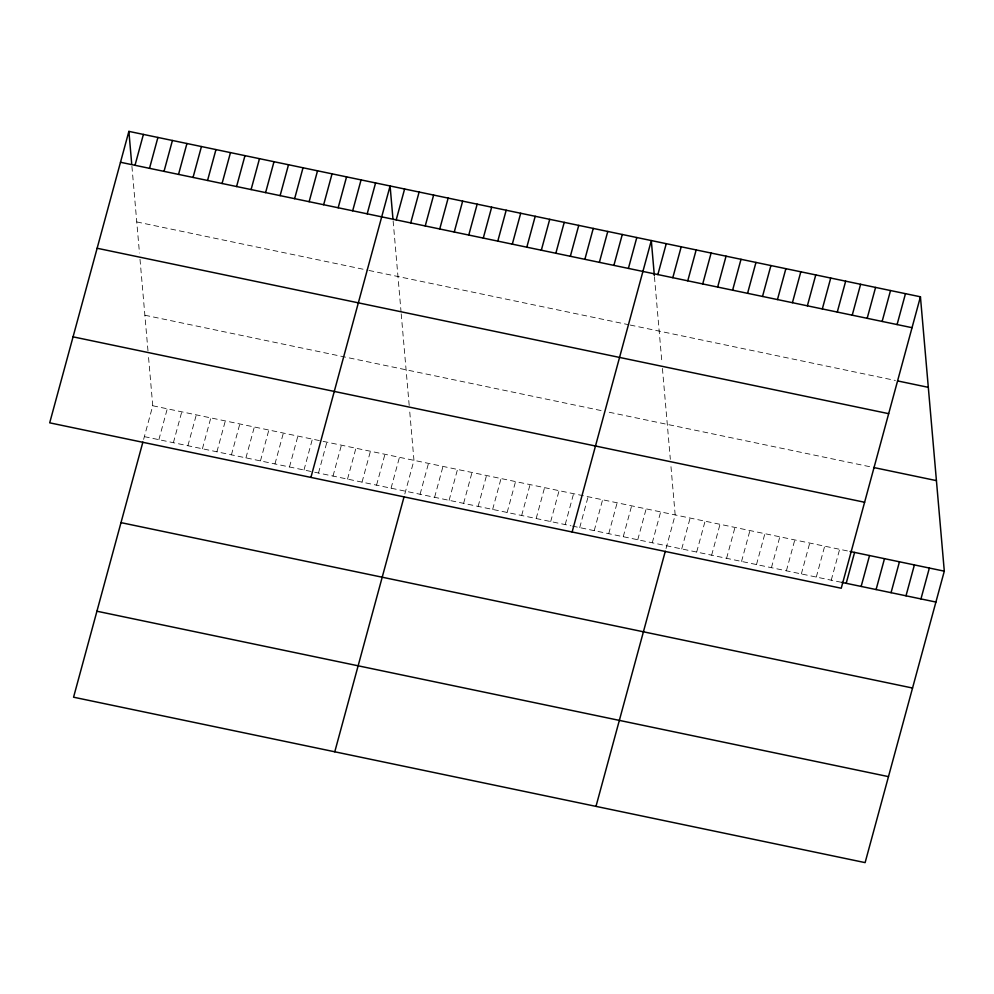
<?xml version="1.0" encoding="UTF-8"?>
<svg xmlns="http://www.w3.org/2000/svg" width="994" height="994" viewBox="0 0 994 994"><rect width="100%" height="100%" fill="white"/><g stroke="black" fill="none" stroke-linecap="round" stroke-linejoin="round"><path stroke-width="0.75" stroke-dasharray="4.97 3.73" d="M143.621 439.373L152.753 405.763L148.255 354.026M158.878 439.671L167.265 408.795M173.391 442.703L181.778 411.827M187.903 445.734L196.29 414.858M202.416 448.779L210.803 417.89M216.916 451.81L225.315 420.922M231.428 454.842L239.827 423.953M245.94 457.874L254.34 426.985M260.453 460.905L268.852 430.017M274.965 463.937L283.365 433.049M289.478 466.969L297.877 436.08M303.99 470L312.377 439.112M318.502 473.032L326.889 442.144M333.015 476.064L341.402 445.175M347.527 479.096L355.914 448.219M362.04 482.127L370.427 451.251M376.552 485.159L384.939 454.283M391.064 488.191L399.451 457.315M404.831 493.956L413.964 460.346L409.466 408.609M420.089 494.254L428.476 463.378M434.602 497.298L442.989 466.41M449.114 500.33L457.501 469.441M463.614 503.362L472.013 472.473M478.126 506.393L486.526 475.505M492.639 509.425L501.038 478.536M507.151 512.457L515.551 481.568M521.664 515.488L530.063 484.6M536.176 518.52L544.575 487.632M550.688 521.552L559.075 490.663M565.201 524.583L573.588 493.695M579.713 527.615L588.1 496.739M594.226 530.647L602.612 499.771M608.738 533.679L617.125 502.802M623.25 536.71L631.637 505.834M637.763 539.742L646.15 508.866M652.275 542.786L660.662 511.898M666.042 548.539L675.174 514.929L670.677 463.192M681.735 548.937L690.122 518.048M696.682 552.055L705.081 521.179M711.642 555.186L720.029 524.298M726.589 558.305L734.976 527.429M741.536 561.436L749.936 530.548M756.496 564.555L764.883 533.679M771.443 567.686L779.83 536.797M786.391 570.804L794.79 539.928M801.35 573.936L809.737 543.047M816.298 577.054L824.685 546.178M831.245 580.185L839.644 549.297M136.762 221.935L367.494 270.144M368.948 270.455L628.705 324.727M630.159 325.038L895.408 380.466M144.875 315.222L601.991 410.746M609.247 412.262L872.136 467.192M152.753 405.763L848.615 551.173M144.366 436.639L571.003 525.801M572.457 526.099L841.719 582.372M654.45 276.779L661.892 362.201M662.426 368.414L670.341 459.315M393.127 220.892L401.004 311.346M401.216 313.831L409.354 407.316M131.916 166.309L139.471 253.023M140.005 259.248L148.143 352.721"/><path stroke-width="1.49" d="M128.885 131.382L49.7 422.835L841.247 588.237L920.432 296.796L128.885 131.382L131.693 163.724M135.01 165.302L143.397 134.414M149.51 168.334L157.909 137.458M164.022 171.366L172.422 140.489M178.535 174.397L186.934 143.521M193.047 177.429L201.447 146.553M207.56 180.461L215.959 149.585M142.875 442.106L73.568 697.204L865.115 862.618L944.3 571.165L920.432 296.796M222.072 183.505L230.471 152.616M236.584 186.537L244.971 155.648M251.097 189.568L259.484 158.68M265.609 192.6L273.996 161.711M280.122 195.632L288.508 164.743M294.634 198.663L303.021 167.775M309.146 201.695L317.533 170.806M323.659 204.727L332.046 173.838M338.171 207.758L346.558 176.87M352.684 210.79L361.071 179.902M367.196 213.822L375.583 182.946M310.911 477.418L390.095 185.977L392.903 218.307M396.208 219.885L404.608 189.009M410.721 222.917L419.12 192.041M425.233 225.949L433.632 195.072M439.746 228.98L448.145 198.104M454.258 232.024L462.657 201.136M468.77 235.056L477.17 204.168M334.779 751.787L404.086 496.689M483.283 238.088L491.67 207.199M497.795 241.12L506.182 210.231M512.308 244.151L520.694 213.263M526.82 247.183L535.207 216.294M541.332 250.215L549.719 219.326M555.845 253.246L564.232 222.358M570.357 256.278L578.744 225.389M584.87 259.31L593.256 228.421M599.382 262.341L607.769 231.465M613.894 265.373L622.281 234.497M628.407 268.405L636.794 237.529M572.122 532.001L651.306 240.56L654.338 275.475M657.866 274.568L666.253 243.679M672.814 277.686L681.201 246.81M687.761 280.817L696.16 249.929M702.721 283.936L711.108 253.06M717.668 287.067L726.055 256.179M732.615 290.186L741.015 259.31M595.99 806.37L665.297 551.272M747.575 293.317L755.962 262.428M762.522 296.436L770.909 265.547M777.47 299.567L785.869 268.678M792.429 302.685L800.816 271.797M807.376 305.804L815.763 274.928M822.324 308.935L830.723 278.047M837.283 312.054L845.67 281.178M852.231 315.185L860.618 284.296M867.178 318.304L875.577 287.428M882.138 321.435L890.525 290.546M897.085 324.553L905.472 293.677M846.205 583.304L854.591 552.415M861.152 586.435L869.539 555.547M876.099 589.554L884.498 558.665M891.059 592.673L899.446 561.796M906.006 595.804L914.393 564.915M920.953 598.922L929.353 568.046M120.498 162.27L912.032 327.685M898.402 381.087L928.309 387.337M97.126 248.251L888.673 413.666M873.627 467.503L936.423 480.624M73.059 336.842L864.606 502.256M850.106 551.484L944.3 571.165M841.719 582.372L935.913 602.053M121.007 522.633L912.542 688.034M96.927 611.223L888.474 776.625"/></g></svg>
